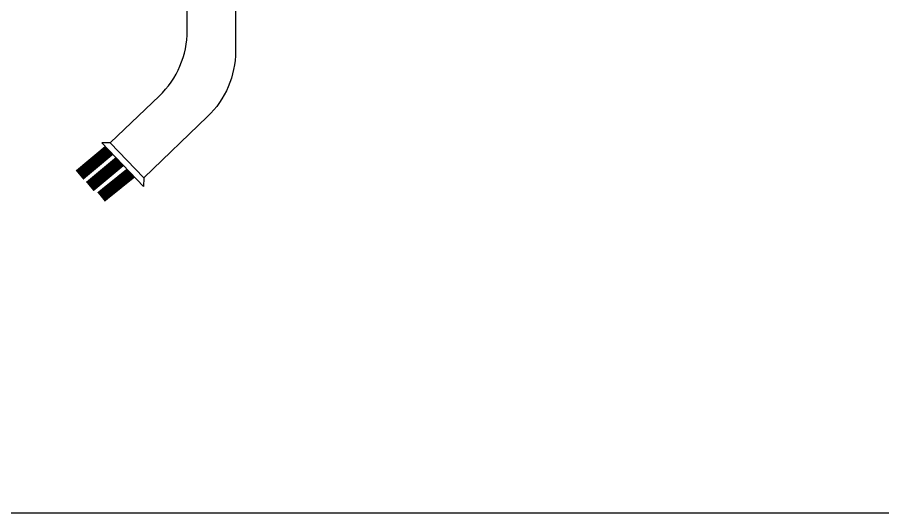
# Model space of a CAD drawing. Header units: feet. Extents: x -208 to 2089, y -974 to 342.
# Drawn here: x 1507.1 to 1650.6, y -628.9 to -546.8 of the extents above; entities that cross this region are included whole.
import ezdxf

# ---------------------------------------------------------------- set-up
doc = ezdxf.new("R2010")
doc.units = ezdxf.units.FT
doc.header["$MEASUREMENT"] = 0
doc.layers.get('Defpoints').update_dxf_attribs({"color": 5})
doc.layers.add('CABLE', color=2, linetype='Continuous')
doc.layers.add('EQUIPMENT', color=6, linetype='Continuous')

msp = doc.modelspace()

# ---------------------------------------------------------------- linework, layer by layer
at = {"layer": 'CABLE', "const_width": 2}
for points in [[(1522.26453, -568.89908), (1517.3965, -572.96684)], [(1524.05222, -570.74057), (1519.10169, -574.8633)], [(1525.89492, -572.63702), (1520.97189, -576.59484)]]:
    msp.add_lwpolyline(points, dxfattribs=at)
at = {"layer": 'Defpoints'}
msp.add_lwpolyline([(1239.61679, -300.87849), (1239.61679, -628.87849), (1737.55457, -628.87849), (1737.47456, -300.87849)], close=True, dxfattribs=at)
at = {"layer": 'EQUIPMENT'}
for p, q in [((1521.0962, -567.6075), (1528.01146, -574.83101)), ((1522.51007, -567.63833), (1528.04229, -573.41713)), ((1528.04229, -573.41713), (1528.01146, -574.83101))]:
    msp.add_line(p, q, dxfattribs=at)
for points in [[(1522.51007, -567.63833), (1530.63617, -559.86041, 0.204607432), (1535.26426, -549.0242), (1535.26426, -534.16902)], [(1543.26426, -534.16902), (1543.26426, -552.44096, -0.204607432), (1538.63617, -563.27717), (1528.03964, -573.41967)]]:
    msp.add_lwpolyline(points, format="xyb", dxfattribs=at)
msp.add_lwpolyline([(1522.51007, -567.63833), (1521.0962, -567.6075)], dxfattribs=at)

doc.saveas('drawing.dxf')
